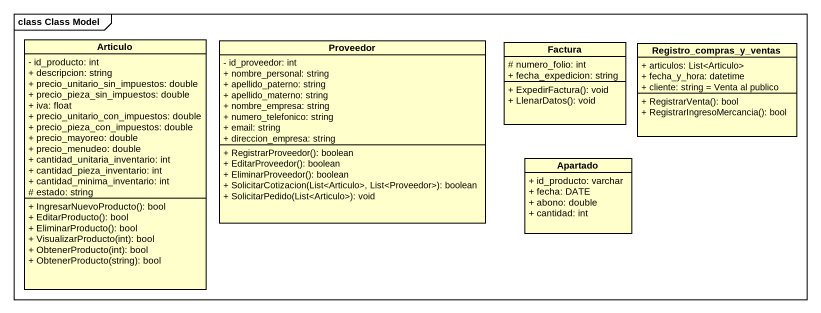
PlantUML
@startuml
mainframe class Class Model
hide circle
hide empty members
skinparam classAttributeIconSize 0
class Articulo {
  - id_producto: int
  + descripcion: string
  + precio_unitario_sin_impuestos: double
  + precio_pieza_sin_impuestos: double
  + iva: float
  + precio_unitario_con_impuestos: double
  + precio_pieza_con_impuestos: double
  + precio_mayoreo: double
  + precio_menudeo: double
  + cantidad_unitaria_inventario: int
  + cantidad_pieza_inventario: int
  + cantidad_minima_inventario: int
  # estado: string
  + IngresarNuevoProducto(): bool
  + EditarProducto(): bool
  + EliminarProducto(): bool
  + VisualizarProducto(int): bool
  + ObtenerProducto(int): bool
  + ObtenerProducto(string): bool
}
class Proveedor {
  - id_proveedor: int
  + nombre_personal: string
  + apellido_paterno: string
  + apellido_materno: string
  + nombre_empresa: string
  + numero_telefonico: string
  + email: string
  + direccion_empresa: string
  + RegistrarProveedor(): boolean
  + EditarProveedor(): boolean
  + EliminarProveedor(): boolean
  + SolicitarCotizacion(List<Articulo>, List<Proveedor>): boolean
  + SolicitarPedido(List<Articulo>): void
}
class Factura {
  # numero_folio: int
  + fecha_expedicion: string
  + ExpedirFactura(): void
  + LlenarDatos(): void
}
class Registro_compras_y_ventas {
  + articulos: List<Articulo>
  + fecha_y_hora: datetime
  + cliente: string = Venta al publico
  + RegistrarVenta(): bool
  + RegistrarIngresoMercancia(): bool
}
class Apartado {
  + id_producto: varchar
  + fecha: DATE
  + abono: double
  + cantidad: int
}
@enduml
